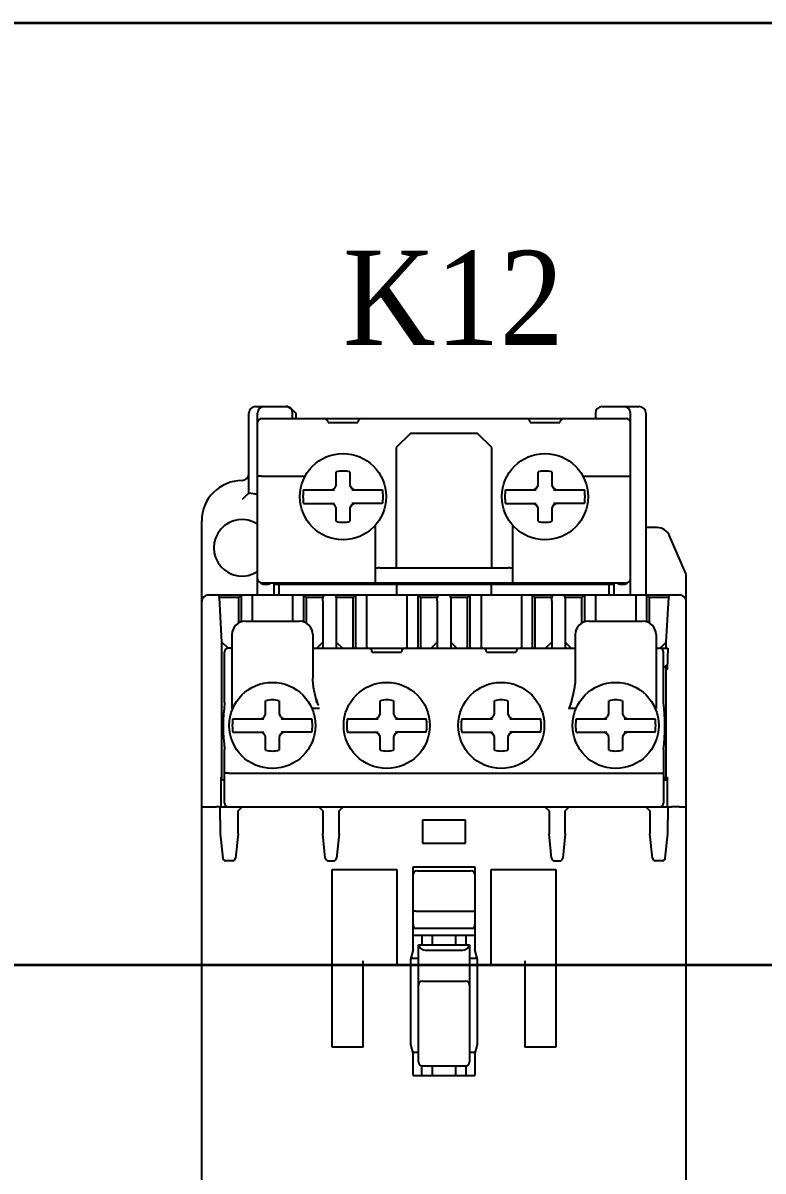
# Model space of a CAD drawing. Header units: millimetres. Extents: x 0 to 19177, y 0 to 12100.
# Drawn here: x 17002.2 to 17057.2, y 10419.6 to 10504.9 of the extents above; entities that cross this region are included whole.
import ezdxf

# ---------------------------------------------------------------- set-up
doc = ezdxf.new("R2010")
doc.units = ezdxf.units.MM
doc.header["$MEASUREMENT"] = 0
doc.layers.add('mang', color=4, linetype='Continuous')
doc.layers.add('NetDam', color=7, linetype='Continuous', lineweight=35)
doc.styles.add('HOATBF.shx', font='', dxfattribs={"width": 0.9})
doc.styles.get('HOATBF.shx').set_extended_font_data('.VnAvant')

msp = doc.modelspace()

# ---------------------------------------------------------------- linework, layer by layer
at = {"color": 7, "linetype": 'Continuous'}
for p, q in [((17019.492, 10476.375), (17021.785, 10476.375)), ((17022.139, 10476.229), (17022.492, 10475.875)), ((17045.242, 10476.375), (17047.992, 10476.375)), ((17018.992, 10469.944), (17018.992, 10475.875)), ((17019.642, 10462.375), (17019.642, 10475.875)), ((17019.942, 10475.475), (17047.042, 10475.475)), ((17022.242, 10475.475), (17022.242, 10475.875)), ((17022.492, 10475.875), (17022.492, 10475.475)), ((17044.742, 10475.875), (17044.742, 10475.475)), ((17047.342, 10462.375), (17047.342, 10475.875)), ((17048.492, 10475.875), (17048.492, 10462.375)), ((17024.892, 10475.175), (17027.092, 10475.175)), ((17039.892, 10475.175), (17042.092, 10475.175)), ((17030.992, 10474.375), (17029.942, 10473.325)), ((17035.992, 10474.375), (17030.992, 10474.375)), ((17037.042, 10473.325), (17035.992, 10474.375)), ((17029.942, 10473.325), (17029.942, 10464.375)), ((17037.042, 10464.375), (17037.042, 10473.325)), ((17019.942, 10471.206), (17023.182, 10471.206)), ((17025.492, 10470.508), (17025.492, 10471.508)), ((17026.492, 10471.508), (17026.492, 10470.508)), ((17040.492, 10470.508), (17040.492, 10471.508)), ((17041.492, 10471.508), (17041.492, 10470.508)), ((17043.802, 10471.206), (17047.042, 10471.206)), ((17025.159, 10470.175), (17025.37, 10470.297)), ((17025.37, 10470.297), (17025.492, 10470.508)), ((17026.492, 10470.508), (17026.614, 10470.297)), ((17026.614, 10470.297), (17026.825, 10470.175)), ((17040.159, 10470.175), (17040.37, 10470.297)), ((17040.37, 10470.297), (17040.492, 10470.508)), ((17041.492, 10470.508), (17041.614, 10470.297)), ((17041.614, 10470.297), (17041.825, 10470.175)), ((17023.059, 10470.175), (17025.349, 10470.175)), ((17026.636, 10470.175), (17028.926, 10470.175)), ((17038.059, 10470.175), (17040.349, 10470.175)), ((17041.636, 10470.175), (17043.926, 10470.175)), ((17023.059, 10469.175), (17025.349, 10469.175)), ((17025.37, 10469.053), (17025.159, 10469.175)), ((17025.492, 10468.842), (17025.37, 10469.053)), ((17025.492, 10467.842), (17025.492, 10468.842)), ((17026.614, 10469.053), (17026.492, 10468.842)), ((17026.492, 10468.842), (17026.492, 10467.842)), ((17026.825, 10469.175), (17026.614, 10469.053)), ((17028.926, 10469.175), (17026.636, 10469.175)), ((17029.942, 10468.725), (17029.992, 10468.725)), ((17038.059, 10469.175), (17040.349, 10469.175)), ((17040.37, 10469.053), (17040.159, 10469.175)), ((17040.492, 10468.842), (17040.37, 10469.053)), ((17040.492, 10467.842), (17040.492, 10468.842)), ((17041.614, 10469.053), (17041.492, 10468.842)), ((17041.492, 10468.842), (17041.492, 10467.842)), ((17041.825, 10469.175), (17041.614, 10469.053)), ((17043.926, 10469.175), (17041.636, 10469.175)), ((17015.492, 10401.875), (17015.492, 10467.875)), ((17028.392, 10463.275), (17028.392, 10467.558)), ((17038.592, 10467.558), (17038.592, 10463.275)), ((17049.333, 10467.375), (17048.492, 10467.375)), ((17051.452, 10463.969), (17050.252, 10466.769)), ((17028.692, 10464.375), (17038.292, 10464.375)), ((17051.492, 10401.875), (17051.492, 10463.772)), ((17019.942, 10463.275), (17047.042, 10463.275)), ((17020.142, 10463.175), (17020.342, 10463.175)), ((17020.842, 10463.275), (17020.842, 10462.375)), ((17020.842, 10463.175), (17046.142, 10463.175)), ((17021.242, 10462.375), (17021.242, 10463.175)), ((17022.242, 10463.275), (17022.242, 10463.175)), ((17022.442, 10463.275), (17022.442, 10463.175)), ((17024.442, 10463.275), (17024.442, 10463.175)), ((17026.042, 10463.275), (17026.042, 10463.175)), ((17029.992, 10462.375), (17029.992, 10463.275)), ((17036.992, 10463.275), (17036.992, 10462.375)), ((17040.942, 10463.175), (17040.942, 10463.275)), ((17042.542, 10463.275), (17042.542, 10463.175)), ((17044.542, 10463.275), (17044.542, 10463.175)), ((17044.742, 10463.175), (17044.742, 10463.275)), ((17045.742, 10463.175), (17045.742, 10462.375)), ((17046.142, 10462.375), (17046.142, 10463.275)), ((17046.642, 10463.175), (17046.842, 10463.175)), ((17015.992, 10462.375), (17050.992, 10462.375)), ((17016.992, 10458.875), (17016.803, 10462.186)), ((17018.242, 10462.175), (17016.804, 10462.175)), ((17018.242, 10462.175), (17018.442, 10462.375)), ((17018.242, 10460.291), (17018.242, 10462.175)), ((17018.442, 10460.377), (17018.442, 10462.375)), ((17019.242, 10462.375), (17019.242, 10460.425)), ((17022.242, 10462.375), (17022.242, 10460.425)), ((17023.042, 10462.375), (17023.042, 10460.377)), ((17023.042, 10462.375), (17023.242, 10462.175)), ((17023.242, 10462.175), (17023.242, 10460.291)), ((17024.492, 10462.175), (17023.242, 10462.175)), ((17024.492, 10461.938), (17024.492, 10462.175)), ((17024.492, 10461.935), (17024.492, 10458.425)), ((17025.492, 10462.175), (17025.492, 10461.938)), ((17026.742, 10462.175), (17025.492, 10462.175)), ((17025.492, 10461.935), (17025.492, 10458.425)), ((17026.742, 10462.175), (17026.942, 10462.375)), ((17026.742, 10458.425), (17026.742, 10462.175)), ((17026.942, 10458.425), (17026.942, 10462.375)), ((17027.742, 10462.375), (17027.742, 10458.425)), ((17030.742, 10462.375), (17030.742, 10458.425)), ((17031.542, 10462.375), (17031.542, 10458.425)), ((17031.542, 10462.375), (17031.742, 10462.175)), ((17031.742, 10462.175), (17031.742, 10458.425)), ((17032.992, 10462.175), (17031.742, 10462.175)), ((17032.992, 10461.938), (17032.992, 10462.175)), ((17032.992, 10461.935), (17032.992, 10458.425)), ((17033.992, 10462.175), (17033.992, 10461.938)), ((17035.242, 10462.175), (17033.992, 10462.175)), ((17033.992, 10461.935), (17033.992, 10458.425)), ((17035.242, 10462.175), (17035.442, 10462.375)), ((17035.242, 10458.425), (17035.242, 10462.175)), ((17035.442, 10458.425), (17035.442, 10462.375)), ((17036.242, 10462.375), (17036.242, 10458.425)), ((17039.242, 10462.375), (17039.242, 10458.425)), ((17040.042, 10462.375), (17040.042, 10458.425)), ((17040.042, 10462.375), (17040.242, 10462.175)), ((17040.242, 10462.175), (17040.242, 10458.425)), ((17041.492, 10462.175), (17040.242, 10462.175)), ((17041.492, 10461.938), (17041.492, 10462.175)), ((17041.492, 10461.935), (17041.492, 10458.425)), ((17042.492, 10462.175), (17042.492, 10461.938)), ((17043.742, 10462.175), (17042.492, 10462.175)), ((17042.492, 10461.935), (17042.492, 10458.425)), ((17043.742, 10462.175), (17043.942, 10462.375)), ((17043.742, 10460.291), (17043.742, 10462.175)), ((17043.942, 10460.377), (17043.942, 10462.375)), ((17044.742, 10462.375), (17044.742, 10460.425)), ((17047.742, 10462.375), (17047.742, 10460.425)), ((17048.542, 10462.375), (17048.542, 10460.377)), ((17048.542, 10462.375), (17048.742, 10462.175)), ((17048.742, 10462.175), (17048.742, 10460.291)), ((17050.181, 10462.175), (17048.742, 10462.175)), ((17049.992, 10458.875), (17050.182, 10462.186)), ((17018.742, 10460.425), (17022.742, 10460.425)), ((17044.242, 10460.425), (17048.242, 10460.425)), ((17017.742, 10459.425), (17017.742, 10453.942)), ((17023.742, 10459.425), (17023.742, 10456.179)), ((17043.242, 10459.425), (17043.242, 10456.179)), ((17049.242, 10459.425), (17049.242, 10453.942)), ((17016.992, 10448.625), (17016.992, 10458.875)), ((17017.446, 10458.421), (17016.992, 10458.875)), ((17017.742, 10458.425), (17017.492, 10458.425)), ((17023.742, 10458.425), (17043.242, 10458.425)), ((17024.492, 10458.875), (17024.042, 10458.425)), ((17025.942, 10458.425), (17025.492, 10458.875)), ((17032.992, 10458.875), (17032.542, 10458.425)), ((17034.442, 10458.425), (17033.992, 10458.875)), ((17041.492, 10458.875), (17041.042, 10458.425)), ((17042.942, 10458.425), (17042.492, 10458.875)), ((17049.242, 10458.425), (17049.492, 10458.425)), ((17049.992, 10458.875), (17049.542, 10458.425)), ((17049.605, 10458.425), (17050.122, 10458.425)), ((17049.992, 10458.425), (17049.992, 10458.875)), ((17050.122, 10458.425), (17050.064, 10456.825)), ((17017.192, 10454.375), (17017.192, 10458.125)), ((17028.142, 10458.125), (17030.342, 10458.125)), ((17036.642, 10458.125), (17038.842, 10458.125)), ((17049.792, 10454.375), (17049.792, 10458.125)), ((17049.792, 10456.925), (17050.078, 10457.211)), ((17049.992, 10448.625), (17049.992, 10457.125)), ((17049.993, 10456.825), (17050.004, 10457.137)), ((17050.064, 10456.825), (17049.993, 10456.825)), ((17020.242, 10453.508), (17020.242, 10454.508)), ((17021.242, 10454.508), (17021.242, 10453.508)), ((17028.742, 10453.508), (17028.742, 10454.508)), ((17029.742, 10454.508), (17029.742, 10453.508)), ((17037.242, 10453.508), (17037.242, 10454.508)), ((17038.242, 10454.508), (17038.242, 10453.508)), ((17045.742, 10453.508), (17045.742, 10454.508)), ((17046.742, 10454.508), (17046.742, 10453.508)), ((17017.742, 10453.992), (17017.826, 10453.992)), ((17019.909, 10453.175), (17020.12, 10453.297)), ((17020.12, 10453.297), (17020.242, 10453.508)), ((17021.242, 10453.508), (17021.364, 10453.297)), ((17021.364, 10453.297), (17021.575, 10453.175)), ((17024.242, 10453.942), (17023.659, 10453.942)), ((17028.409, 10453.175), (17028.62, 10453.297)), ((17028.62, 10453.297), (17028.742, 10453.508)), ((17029.742, 10453.508), (17029.864, 10453.297)), ((17029.864, 10453.297), (17030.075, 10453.175)), ((17036.909, 10453.175), (17037.12, 10453.297)), ((17037.12, 10453.297), (17037.242, 10453.508)), ((17038.242, 10453.508), (17038.364, 10453.297)), ((17038.364, 10453.297), (17038.575, 10453.175)), ((17043.326, 10453.942), (17042.742, 10453.942)), ((17045.409, 10453.175), (17045.62, 10453.297)), ((17045.62, 10453.297), (17045.742, 10453.508)), ((17046.742, 10453.508), (17046.864, 10453.297)), ((17046.864, 10453.297), (17047.075, 10453.175)), ((17049.159, 10453.992), (17049.242, 10453.992)), ((17017.809, 10453.175), (17020.099, 10453.175)), ((17021.386, 10453.175), (17023.676, 10453.175)), ((17026.309, 10453.175), (17028.599, 10453.175)), ((17029.886, 10453.175), (17032.176, 10453.175)), ((17034.809, 10453.175), (17037.099, 10453.175)), ((17038.386, 10453.175), (17040.676, 10453.175)), ((17043.309, 10453.175), (17045.599, 10453.175)), ((17046.886, 10453.175), (17049.176, 10453.175)), ((17017.809, 10452.175), (17020.099, 10452.175)), ((17020.12, 10452.053), (17019.909, 10452.175)), ((17020.242, 10451.842), (17020.12, 10452.053)), ((17020.242, 10450.842), (17020.242, 10451.842)), ((17021.364, 10452.053), (17021.242, 10451.842)), ((17021.242, 10451.842), (17021.242, 10450.842)), ((17021.575, 10452.175), (17021.364, 10452.053)), ((17023.676, 10452.175), (17021.386, 10452.175)), ((17026.309, 10452.175), (17028.599, 10452.175)), ((17028.62, 10452.053), (17028.409, 10452.175)), ((17028.742, 10451.842), (17028.62, 10452.053)), ((17028.742, 10450.842), (17028.742, 10451.842)), ((17029.864, 10452.053), (17029.742, 10451.842)), ((17029.742, 10451.842), (17029.742, 10450.842)), ((17030.075, 10452.175), (17029.864, 10452.053)), ((17032.176, 10452.175), (17029.886, 10452.175)), ((17034.809, 10452.175), (17037.099, 10452.175)), ((17037.12, 10452.053), (17036.909, 10452.175)), ((17037.242, 10451.842), (17037.12, 10452.053)), ((17037.242, 10450.842), (17037.242, 10451.842)), ((17038.364, 10452.053), (17038.242, 10451.842)), ((17038.242, 10451.842), (17038.242, 10450.842)), ((17038.575, 10452.175), (17038.364, 10452.053)), ((17040.676, 10452.175), (17038.386, 10452.175)), ((17043.309, 10452.175), (17045.599, 10452.175)), ((17045.62, 10452.053), (17045.409, 10452.175)), ((17045.742, 10451.842), (17045.62, 10452.053)), ((17045.742, 10450.842), (17045.742, 10451.842)), ((17046.864, 10452.053), (17046.742, 10451.842)), ((17046.742, 10451.842), (17046.742, 10450.842)), ((17047.075, 10452.175), (17046.864, 10452.053)), ((17049.176, 10452.175), (17046.886, 10452.175)), ((17017.192, 10446.925), (17017.192, 10450.875)), ((17049.792, 10450.875), (17049.792, 10446.925)), ((17017.492, 10449.125), (17049.492, 10449.125)), ((17016.909, 10448.825), (17016.92, 10446.625)), ((17016.992, 10448.825), (17016.909, 10448.825)), ((17016.91, 10448.625), (17017.192, 10448.625)), ((17049.792, 10448.675), (17049.992, 10448.875)), ((17049.792, 10448.625), (17050.074, 10448.625)), ((17049.992, 10448.825), (17050.075, 10448.825)), ((17050.075, 10448.825), (17050.064, 10446.625)), ((17015.992, 10446.625), (17016.603, 10446.625)), ((17016.849, 10446.625), (17016.859, 10444.625)), ((17016.849, 10446.625), (17050.135, 10446.625)), ((17018.192, 10446.325), (17018.492, 10446.625)), ((17024.192, 10446.625), (17024.492, 10446.325)), ((17025.692, 10446.325), (17025.992, 10446.625)), ((17040.992, 10446.625), (17041.292, 10446.325)), ((17042.492, 10446.325), (17042.792, 10446.625)), ((17048.492, 10446.625), (17048.792, 10446.325)), ((17050.125, 10444.625), (17050.135, 10446.625)), ((17050.992, 10446.625), (17050.381, 10446.625)), ((17018.192, 10444.625), (17018.192, 10446.325)), ((17024.492, 10446.325), (17024.492, 10444.625)), ((17025.692, 10444.625), (17025.692, 10446.325)), ((17031.892, 10445.625), (17031.892, 10443.925)), ((17035.092, 10445.625), (17031.892, 10445.625)), ((17035.092, 10443.925), (17035.092, 10445.625)), ((17041.292, 10446.325), (17041.292, 10444.625)), ((17042.492, 10444.625), (17042.492, 10446.325)), ((17048.792, 10446.325), (17048.792, 10444.625)), ((17016.859, 10444.625), (17016.813, 10444.625)), ((17016.859, 10444.625), (17017.051, 10442.804)), ((17018.192, 10444.625), (17018.01, 10442.805)), ((17024.674, 10442.805), (17024.492, 10444.625)), ((17025.692, 10444.625), (17025.51, 10442.805)), ((17031.892, 10443.925), (17035.092, 10443.925)), ((17041.474, 10442.805), (17041.292, 10444.625)), ((17042.492, 10444.625), (17042.31, 10442.805)), ((17048.974, 10442.805), (17048.792, 10444.625)), ((17049.934, 10442.804), (17050.125, 10444.625)), ((17050.172, 10444.625), (17050.125, 10444.625)), ((17017.811, 10442.625), (17017.15, 10442.625)), ((17024.873, 10442.625), (17025.311, 10442.625)), ((17031.192, 10436.025), (17031.192, 10442.175)), ((17031.192, 10442.175), (17035.792, 10442.175)), ((17035.792, 10442.175), (17035.792, 10436.025)), ((17041.673, 10442.625), (17042.111, 10442.625)), ((17049.835, 10442.625), (17049.173, 10442.625)), ((17025.192, 10428.775), (17025.192, 10441.975)), ((17025.192, 10441.975), (17029.992, 10441.975)), ((17029.992, 10441.975), (17029.992, 10434.875)), ((17031.492, 10441.875), (17035.492, 10441.875)), ((17036.992, 10434.875), (17036.992, 10441.975)), ((17036.992, 10441.975), (17041.792, 10441.975)), ((17041.792, 10441.975), (17041.792, 10428.775)), ((17031.392, 10438.875), (17035.592, 10438.875)), ((17035.792, 10437.075), (17031.192, 10437.075)), ((17035.592, 10437.575), (17031.392, 10437.575)), ((17031.842, 10437.075), (17031.842, 10436.375)), ((17032.642, 10436.375), (17032.642, 10437.075)), ((17034.342, 10437.075), (17034.342, 10436.375)), ((17035.142, 10436.375), (17035.142, 10437.075)), ((17031.592, 10427.675), (17031.592, 10436.375)), ((17031.592, 10436.375), (17035.392, 10436.375)), ((17035.392, 10436.375), (17035.392, 10427.675)), ((17031.192, 10436.025), (17030.992, 10435.275)), ((17031.019, 10435.375), (17031.542, 10435.375)), ((17031.042, 10435.462), (17031.042, 10435.375)), ((17031.142, 10435.375), (17031.045, 10435.472)), ((17032.092, 10435.975), (17034.892, 10435.975)), ((17035.442, 10435.375), (17035.966, 10435.375)), ((17035.992, 10435.275), (17035.792, 10436.025)), ((17035.842, 10435.375), (17035.94, 10435.472)), ((17035.942, 10435.462), (17035.942, 10435.375)), ((17027.492, 10428.775), (17027.492, 10435.175)), ((17029.992, 10434.875), (17027.492, 10434.875)), ((17030.992, 10435.275), (17030.992, 10428.975)), ((17035.992, 10428.975), (17035.992, 10435.275)), ((17039.492, 10434.875), (17036.992, 10434.875)), ((17039.492, 10435.175), (17039.492, 10428.775)), ((17031.892, 10433.675), (17035.092, 10433.675)), ((17027.492, 10428.775), (17025.192, 10428.775)), ((17030.992, 10428.975), (17031.192, 10428.225)), ((17035.792, 10428.225), (17035.992, 10428.975)), ((17041.792, 10428.775), (17039.492, 10428.775)), ((17031.542, 10428.375), (17031.152, 10428.375)), ((17031.192, 10426.675), (17031.192, 10428.225)), ((17035.832, 10428.375), (17035.442, 10428.375)), ((17035.792, 10428.225), (17035.792, 10426.675)), ((17031.842, 10426.675), (17031.842, 10427.379)), ((17031.842, 10427.375), (17035.142, 10427.375)), ((17032.642, 10426.675), (17032.642, 10427.375)), ((17034.342, 10427.375), (17034.342, 10426.675)), ((17035.142, 10426.675), (17035.142, 10427.379)), ((17031.192, 10426.675), (17035.792, 10426.675))]:
    msp.add_line(p, q, dxfattribs=at)
for centre in [(17025.992, 10469.675), (17040.992, 10469.675), (17020.742, 10452.675), (17029.242, 10452.675), (17037.742, 10452.675), (17046.242, 10452.675)]:
    msp.add_circle(centre, 3.2, dxfattribs=at)
for centre, radius, start, end in [((17019.492, 10475.875), 0.5, 90, 180), ((17020.142, 10475.875), 0.5, 90, 180), ((17021.742, 10475.875), 0.5, 0, 90), ((17021.785, 10475.875), 0.5, 45, 90), ((17045.242, 10475.875), 0.5, 90, 180), ((17046.842, 10475.875), 0.5, 0, 90), ((17047.992, 10475.875), 0.5, 0, 90), ((17019.942, 10475.175), 0.3, 90, 180), ((17024.592, 10475.175), 0.3, 0, 90), ((17027.392, 10475.175), 0.3, 90, 180), ((17039.592, 10475.175), 0.3, 0, 90), ((17042.392, 10475.175), 0.3, 90, 180), ((17047.042, 10475.175), 0.3, 0, 90), ((17018.492, 10471.375), 0.5, 270, 359.99999), ((17025.992, 10469.675), 1.9, 74.74248, 105.25752), ((17040.992, 10469.675), 1.9, 74.74248, 105.25752), ((17018.492, 10467.875), 3, 90, 180), ((17026.504, 10461.442), 11.345, 131.45988, 134.92389), ((17018.492, 10465.875), 4.1, 73.70876, 82.99527), ((17025.992, 10469.675), 2.976, 170.32743, 189.67257), ((17025.992, 10469.675), 2.976, 350.32743, 9.67257), ((17040.992, 10469.675), 2.976, 170.32743, 189.67257), ((17040.992, 10469.675), 2.976, 350.32743, 9.67257), ((17018.492, 10465.875), 2.1, 56.76499, 303.23501), ((17025.992, 10469.675), 1.9, 254.74248, 285.25752), ((17040.992, 10469.675), 1.9, 254.74248, 285.25752), ((17049.333, 10466.375), 1, 23.19859, 90), ((17019.942, 10463.575), 0.3, 180, 270), ((17047.042, 10463.575), 0.3, 270, 0), ((17050.992, 10463.772), 0.5, 0, 23.19859), ((17020.142, 10463.675), 0.5, 226.6856, 270), ((17020.342, 10463.675), 0.5, 270, 306.7506), ((17026.042, 10463.675), 0.5, 270, 306.82949), ((17040.942, 10463.675), 0.5, 233.17025, 270), ((17046.642, 10463.675), 0.5, 233.2494, 270), ((17046.842, 10463.675), 0.5, 270, 313.3144), ((17015.992, 10461.875), 0.5, 90, 180), ((17016.603, 10462.175), 0.2, 3.27049, 90), ((17024.692, 10462.175), 0.2, 90, 180), ((17024.683, 10461.935), 0.19, 178.95677, 180.0273), ((17025.292, 10462.175), 0.2, 0, 90), ((17025.302, 10461.935), 0.19, 359.9727, 1.04323), ((17033.192, 10462.175), 0.2, 90, 180), ((17033.183, 10461.935), 0.19, 178.95677, 180.0273), ((17033.792, 10462.175), 0.2, 0, 90), ((17033.802, 10461.935), 0.19, 359.9727, 1.04323), ((17041.692, 10462.175), 0.2, 90, 180), ((17041.683, 10461.935), 0.19, 178.95677, 180.0273), ((17042.292, 10462.175), 0.2, 0, 90), ((17042.302, 10461.935), 0.19, 359.9727, 1.04323), ((17050.381, 10462.175), 0.2, 90.00002, 176.72951), ((17050.992, 10461.875), 0.5, 0, 90), ((17018.742, 10459.425), 1, 90, 180), ((17022.742, 10459.425), 1, 0, 90), ((17044.242, 10459.425), 1, 90, 180), ((17048.242, 10459.425), 1, 0, 90), ((17017.492, 10458.125), 0.3, 90, 180), ((17027.842, 10458.125), 0.3, 0, 90), ((17030.642, 10458.125), 0.3, 90, 180), ((17036.342, 10458.125), 0.3, 0, 90), ((17039.142, 10458.125), 0.3, 90, 180), ((17049.5, 10458.145), 0.278, 67.91859, 91.63944), ((17049.492, 10458.125), 0.3, 0, 67.96842), ((17032.455, 10452.625), 15.363, 173.45849, 186.54097), ((17020.742, 10452.675), 1.9, 74.74248, 105.25752), ((17029.242, 10452.675), 1.9, 74.74248, 105.25752), ((17037.742, 10452.675), 1.9, 74.74248, 105.25752), ((17046.242, 10452.675), 1.9, 74.74248, 105.25752), ((17034.53, 10452.625), 15.363, 353.45903, 6.54151), ((17020.742, 10452.675), 2.976, 170.32743, 189.67257), ((17020.742, 10452.675), 2.976, 350.32743, 9.67257), ((17029.242, 10452.675), 2.976, 170.32743, 189.67257), ((17029.242, 10452.675), 2.976, 350.32743, 9.67257), ((17037.742, 10452.675), 2.976, 170.32743, 189.67257), ((17037.742, 10452.675), 2.976, 350.32743, 9.67257), ((17046.242, 10452.675), 2.976, 170.32743, 189.67257), ((17046.242, 10452.675), 2.976, 350.32743, 9.67257), ((17020.742, 10452.675), 1.9, 254.74248, 285.25752), ((17029.242, 10452.675), 1.9, 254.74248, 285.25752), ((17037.742, 10452.675), 1.9, 254.74248, 285.25752), ((17046.242, 10452.675), 1.9, 254.74248, 285.25752), ((17017.492, 10446.925), 0.3, 180, 270), ((17049.492, 10446.925), 0.3, 270, 0), ((17017.811, 10442.825), 0.2, 270, 354.28941), ((17024.873, 10442.825), 0.2, 185.71059, 270), ((17025.311, 10442.825), 0.2, 270, 354.28941), ((17041.673, 10442.825), 0.2, 185.71059, 270), ((17042.111, 10442.825), 0.2, 270, 354.28941), ((17049.173, 10442.825), 0.2, 185.71059, 270), ((17031.492, 10441.575), 0.3, 90, 180), ((17035.492, 10441.575), 0.3, 0, 90), ((17031.542, 10435.675), 0.3, 269.99991, 279.58965), ((17035.442, 10435.675), 0.3, 260.41101, 270.00008), ((17031.892, 10433.375), 0.3, 90, 180), ((17035.092, 10433.375), 0.3, 0, 90), ((17031.542, 10428.075), 0.3, 80.41101, 90.00008), ((17031.892, 10427.675), 0.3, 180, 270), ((17035.092, 10427.675), 0.3, 270, 0), ((17035.442, 10428.075), 0.3, 89.99991, 99.60256)]:
    msp.add_arc(centre, radius, start, end, dxfattribs=at)
for centre, major_axis, ratio, start_param, end_param in [((17049.605, 10456.425), (2.8, 0), 0.714286, 1.570796, 1.610998), ((17024.242, 10459.679), (0.059, 5.467), 0.091445, -3.52854, -3.141593), ((17042.742, 10459.679), (0, 5.737), 0.087156, -3.141593, -2.754645), ((17017.25, 10442.825), (0.2, 0), 0.998384, 3.246183, 4.712389), ((17049.735, 10442.825), (-0.2, 0), 0.998384, 7.853982, 9.320187), ((17031.392, 10437.908), (0, 0.333), 0.6, -4.712389, -3.141593), ((17035.592, 10437.908), (0, 0.333), 0.6, -3.141593, -1.570796), ((17032.092, 10436.475), (0.5, 0), 1, -2.940235, -1.570796), ((17034.892, 10436.475), (0.5, 0), 1, -1.570796, -0.201358)]:
    msp.add_ellipse(centre, major_axis=major_axis, ratio=ratio, start_param=start_param, end_param=end_param, dxfattribs=at)
for points, knots in [([(17019.942, 10471.206), (17019.923, 10471.206), (17019.885, 10471.205), (17019.829, 10471.205), (17019.778, 10471.203), (17019.733, 10471.201), (17019.7, 10471.199), (17019.679, 10471.197), (17019.666, 10471.195), (17019.656, 10471.194), (17019.649, 10471.192), (17019.645, 10471.191), (17019.642, 10471.189), (17019.642, 10471.188)], [0, 0, 0, 0, 0.194101, 0.380719, 0.552715, 0.703498, 0.827352, 0.87769, 0.919663, 0.952917, 0.977218, 0.992576, 1, 1, 1, 1]), ([(17047.042, 10471.206), (17047.062, 10471.206), (17047.1, 10471.205), (17047.156, 10471.205), (17047.207, 10471.203), (17047.252, 10471.201), (17047.285, 10471.199), (17047.306, 10471.197), (17047.319, 10471.195), (17047.329, 10471.194), (17047.336, 10471.192), (17047.34, 10471.191), (17047.342, 10471.189), (17047.342, 10471.188)], [0, 0, 0, 0, 0.194101, 0.380719, 0.552715, 0.703498, 0.827352, 0.87769, 0.919663, 0.952917, 0.977218, 0.992576, 1, 1, 1, 1]), ([(17028.692, 10464.375), (17028.673, 10464.375), (17028.635, 10464.375), (17028.579, 10464.374), (17028.528, 10464.372), (17028.483, 10464.37), (17028.45, 10464.368), (17028.429, 10464.366), (17028.416, 10464.364), (17028.406, 10464.363), (17028.399, 10464.361), (17028.395, 10464.36), (17028.392, 10464.358), (17028.392, 10464.357)], [0, 0, 0, 0, 0.194101, 0.380719, 0.552715, 0.703498, 0.827352, 0.87769, 0.919663, 0.952917, 0.977218, 0.992576, 1, 1, 1, 1]), ([(17038.592, 10464.357), (17038.592, 10464.358), (17038.59, 10464.36), (17038.586, 10464.361), (17038.579, 10464.363), (17038.569, 10464.364), (17038.556, 10464.366), (17038.535, 10464.368), (17038.502, 10464.37), (17038.457, 10464.372), (17038.406, 10464.374), (17038.35, 10464.375), (17038.312, 10464.375), (17038.292, 10464.375)], [0, 0, 0, 0, 0.007424, 0.022782, 0.047083, 0.080337, 0.12231, 0.172648, 0.296502, 0.447285, 0.619281, 0.805899, 1, 1, 1, 1]), ([(17024.054, 10454.366), (17024.038, 10454.441), (17024.003, 10454.591), (17023.948, 10454.815), (17023.895, 10455.039), (17023.83, 10455.34), (17023.779, 10455.643), (17023.748, 10455.949), (17023.742, 10456.102), (17023.742, 10456.179)], [0, 0, 0, 0, 0.125, 0.250008, 0.375007, 0.500012, 0.749983, 0.874994, 1, 1, 1, 1]), ([(17043.242, 10456.179), (17043.242, 10456.102), (17043.236, 10455.949), (17043.206, 10455.643), (17043.154, 10455.34), (17043.09, 10455.039), (17043.037, 10454.815), (17042.982, 10454.591), (17042.947, 10454.441), (17042.931, 10454.366)], [0, 0, 0, 0, 0.125006, 0.250017, 0.499988, 0.624993, 0.749992, 0.875, 1, 1, 1, 1]), ([(17049.792, 10454.375), (17049.792, 10454.376), (17049.791, 10454.378), (17049.789, 10454.379), (17049.787, 10454.38)], [0, 0, 0, 0, 0.389095, 1, 1, 1, 1]), ([(17017.492, 10449.125), (17017.473, 10449.125), (17017.434, 10449.125), (17017.379, 10449.125), (17017.335, 10449.125), (17017.302, 10449.124), (17017.281, 10449.124), (17017.261, 10449.124), (17017.244, 10449.124), (17017.229, 10449.123), (17017.218, 10449.123), (17017.21, 10449.123), (17017.205, 10449.123), (17017.202, 10449.123), (17017.198, 10449.123), (17017.196, 10449.123), (17017.194, 10449.122), (17017.193, 10449.122), (17017.192, 10449.122), (17017.192, 10449.122)], [0, 0, 0, 0, 0.195342, 0.383101, 0.556044, 0.634844, 0.707507, 0.773336, 0.831705, 0.882061, 0.923926, 0.94155, 0.956909, 0.969969, 0.9807, 0.989079, 0.995084, 0.998713, 1, 1, 1, 1]), ([(17049.492, 10449.125), (17049.512, 10449.125), (17049.55, 10449.125), (17049.606, 10449.125), (17049.65, 10449.125), (17049.682, 10449.124), (17049.704, 10449.124), (17049.724, 10449.124), (17049.741, 10449.124), (17049.756, 10449.123), (17049.767, 10449.123), (17049.775, 10449.123), (17049.779, 10449.123), (17049.783, 10449.123), (17049.786, 10449.123), (17049.789, 10449.123), (17049.791, 10449.122), (17049.792, 10449.122), (17049.792, 10449.122), (17049.792, 10449.122)], [0, 0, 0, 0, 0.195342, 0.383101, 0.556044, 0.634844, 0.707507, 0.773336, 0.831705, 0.882061, 0.923926, 0.94155, 0.956909, 0.969969, 0.9807, 0.989079, 0.995084, 0.998713, 1, 1, 1, 1]), ([(17015.492, 10446.603), (17015.492, 10446.604), (17015.493, 10446.605), (17015.496, 10446.606), (17015.503, 10446.608), (17015.515, 10446.61), (17015.532, 10446.612), (17015.553, 10446.614), (17015.578, 10446.615), (17015.607, 10446.617), (17015.653, 10446.619), (17015.718, 10446.622), (17015.803, 10446.623), (17015.896, 10446.625), (17015.96, 10446.625), (17015.992, 10446.625)], [0, 0, 0, 0, 0.002447, 0.006624, 0.021566, 0.04566, 0.078817, 0.120769, 0.171139, 0.229457, 0.295173, 0.446233, 0.618555, 0.805535, 1, 1, 1, 1]), ([(17016.803, 10446.617), (17016.803, 10446.618), (17016.801, 10446.618), (17016.797, 10446.619), (17016.791, 10446.62), (17016.784, 10446.62), (17016.776, 10446.621), (17016.761, 10446.622), (17016.739, 10446.623), (17016.71, 10446.624), (17016.676, 10446.625), (17016.641, 10446.625), (17016.616, 10446.625), (17016.603, 10446.625)], [0, 0, 0, 0, 0.010653, 0.029747, 0.057354, 0.093302, 0.137301, 0.188976, 0.313489, 0.46246, 0.630608, 0.811939, 1, 1, 1, 1]), ([(17050.182, 10446.617), (17050.182, 10446.618), (17050.184, 10446.618), (17050.188, 10446.619), (17050.193, 10446.62), (17050.2, 10446.62), (17050.209, 10446.621), (17050.224, 10446.622), (17050.246, 10446.623), (17050.275, 10446.624), (17050.308, 10446.625), (17050.344, 10446.625), (17050.369, 10446.625), (17050.381, 10446.625)], [0, 0, 0, 0, 0.010653, 0.029747, 0.057353, 0.093299, 0.137297, 0.18897, 0.313478, 0.462446, 0.630594, 0.811929, 1, 1, 1, 1]), ([(17050.992, 10446.625), (17051.025, 10446.625), (17051.089, 10446.625), (17051.181, 10446.623), (17051.267, 10446.622), (17051.332, 10446.619), (17051.378, 10446.617), (17051.407, 10446.615), (17051.432, 10446.614), (17051.453, 10446.612), (17051.469, 10446.61), (17051.481, 10446.608), (17051.488, 10446.606), (17051.492, 10446.605), (17051.492, 10446.604), (17051.492, 10446.603)], [0, 0, 0, 0, 0.194465, 0.381445, 0.553767, 0.704827, 0.770543, 0.828861, 0.879231, 0.921183, 0.95434, 0.978434, 0.993376, 0.997553, 1, 1, 1, 1]), ([(17031.392, 10438.875), (17031.379, 10438.875), (17031.354, 10438.875), (17031.317, 10438.874), (17031.283, 10438.872), (17031.253, 10438.87), (17031.228, 10438.868), (17031.21, 10438.865), (17031.199, 10438.863), (17031.194, 10438.861), (17031.192, 10438.859), (17031.192, 10438.858)], [0, 0, 0, 0, 0.193279, 0.3791, 0.550354, 0.700519, 0.823977, 0.916257, 0.974429, 0.99069, 1, 1, 1, 1]), ([(17035.592, 10438.875), (17035.605, 10438.875), (17035.631, 10438.875), (17035.668, 10438.874), (17035.702, 10438.872), (17035.732, 10438.87), (17035.757, 10438.868), (17035.775, 10438.865), (17035.786, 10438.863), (17035.791, 10438.861), (17035.792, 10438.859), (17035.792, 10438.858)], [0, 0, 0, 0, 0.193279, 0.3791, 0.550354, 0.700519, 0.823977, 0.916257, 0.974429, 0.99069, 1, 1, 1, 1])]:
    msp.add_open_spline(points, degree=3, knots=knots, dxfattribs=at)
at = {"layer": 'NetDam', "color": 0}
for p, q in [((16945.092, 10504.875), (17575.092, 10504.875)), ((16945.092, 10434.875), (17575.092, 10434.875))]:
    msp.add_line(p, q, dxfattribs=at)

# ---------------------------------------------------------------- texts
at = {"layer": 'mang', "color": 0, "insert": (17025.993, 10487.955), "char_height": 7, "width": 21.32394, "attachment_point": 1, "style": 'HOATBF.shx'}
msp.add_mtext('{\\fTimes New Roman|b0|i0|c0|p18;\\C1;K12}', dxfattribs=at)

doc.saveas('drawing.dxf')
